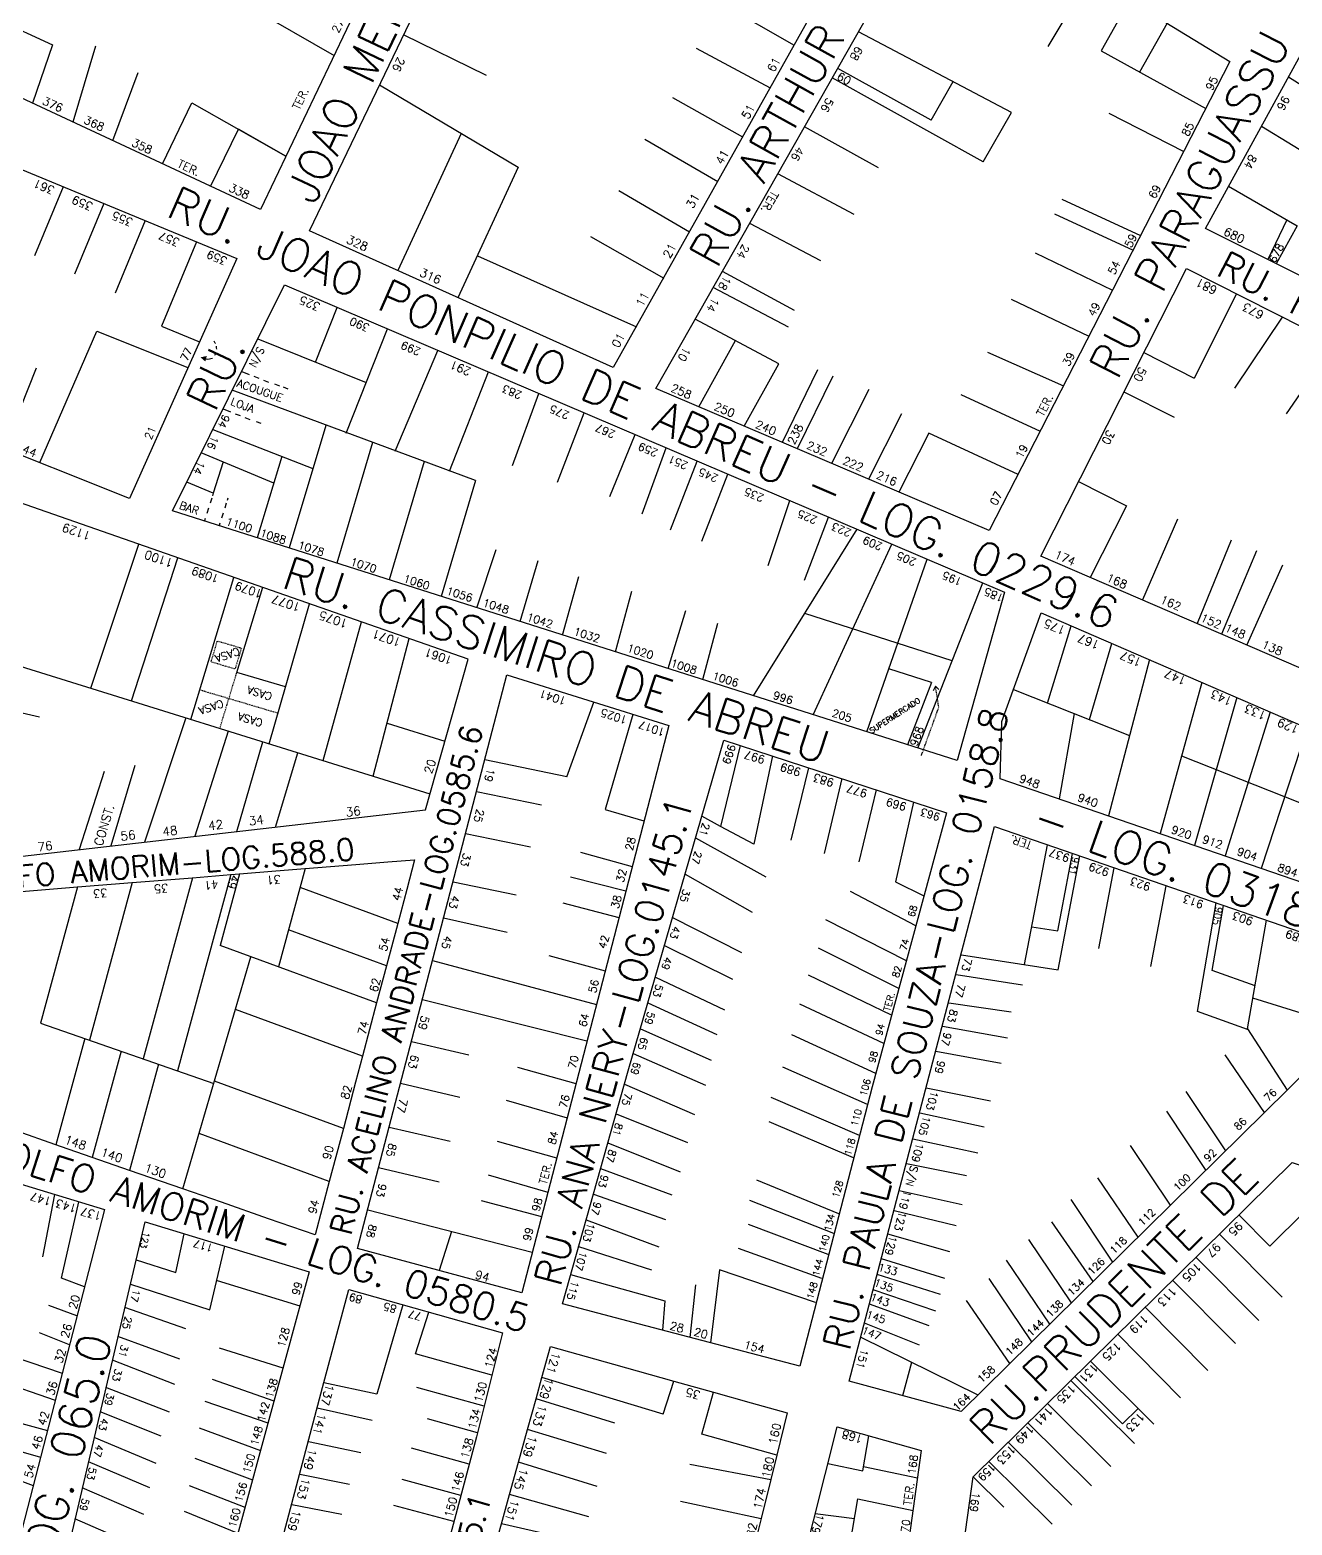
# Model space of a CAD drawing. Extents: x 714896 to 749292, y 8417558 to 8447149.
# Drawn here: x 738742.1 to 738972, y 8426652.6 to 8426925.1 of the extents above; entities that cross this region are included whole.
import ezdxf

# ---------------------------------------------------------------- set-up
doc = ezdxf.new("R2010")
doc.units = 0
doc.header["$MEASUREMENT"] = 0
doc.linetypes.add('ACAD_ISO03W100', pattern=[30, 12, -18])
for name, color, linetype in [('LOTE', 7, 'CONTINUOUS'), ('NUM-PORTA', 7, 'CONTINUOUS'), ('QUADRA', 6, 'CONTINUOUS'), ('TEXTO', 7, 'CONTINUOUS'), ('TEXTODERUA', 3, 'CONTINUOUS')]:
    doc.layers.add(name, color=color, linetype=linetype)
doc.styles.add('ROMANS', font='ROMANS.SHX', dxfattribs={"height": 1.5})

msp = doc.modelspace()

# ---------------------------------------------------------------- hatches: boundary and pattern name
at = {"layer": 'LOTE'}
msp.add_hatch(color=7, dxfattribs=at).paths.add_polyline_path([(738774.29, 8426865.65), (738773.15, 8426865.4), (738774.03, 8426864.64)])

# ---------------------------------------------------------------- linework, layer by layer
at = {"layer": 'LOTE', "color": 7}
for p, q in [((738927.57, 8426922.04, 541.54), (738935.16, 8426934.85, 542.56)), ((738725.45, 8426931.89, 536.4), (738746.17, 8426922.37, 535.21)), ((738782.24, 8426929.16, 535.63), (738797.47, 8426920.41, 535.81)), ((738867.88, 8426929.93, 538.86), (738881.27, 8426922.3, 537.48)), ((738942.39, 8426930.44, 542.56), (738937.19, 8426921.23, 541.71)), ((738949.23, 8426926.28, 542.56), (738944.2, 8426917.39, 541.74)), ((738825.27, 8426916.78, 539.27), (738810.15, 8426924.16, 538.36)), ((738920.91, 8426910.05, 541.72), (738893.03, 8426924.74, 540.67)), ((738746.17, 8426922.37, 535.21), (738742.54, 8426911.72, 534.23)), ((738754.04, 8426922.08, 535.28), (738749.92, 8426908.27, 534.23)), ((738863.45, 8426921.73, 538.83), (738876.92, 8426914.51, 537.48)), ((738937.19, 8426921.23, 541.71), (738956.29, 8426910.77, 540.8)), ((738906.23, 8426908.6, 541.17), (738889.23, 8426918.06, 540.67)), ((738757.16, 8426904.89, 534.23), (738761.82, 8426917.32, 535.21)), ((738915.72, 8426901.03, 541.49), (738888.24, 8426916.32, 540.67)), ((738906.23, 8426908.6, 541.17), (738910.28, 8426915.65, 541.69)), ((738971.35, 8426916.53, 543.68), (738984.11, 8426908.4, 543.96)), ((738805.78, 8426915.08, 538.36), (738831.02, 8426900.05, 539.62)), ((738859.13, 8426912.78, 538.83), (738871.91, 8426905.56, 537.48)), ((738771.55, 8426911.8, 535.43), (738788.71, 8426902.08, 535.81)), ((738915.72, 8426901.03, 541.49), (738920.91, 8426910.05, 541.72)), ((738938.59, 8426909.91, 541.37), (738952.26, 8426902.91, 540.8)), ((738896.68, 8426899.96, 541), (738883.2, 8426907.43, 540.67)), ((738966.41, 8426907.51, 543.68), (738979.86, 8426899.29, 543.95)), ((738775, 8426896.55), (738780.08, 8426906.97, 0.84)), ((738820.65, 8426906.22, 539.49), (738809.09, 8426881.24, 542.06)), ((738854.09, 8426905.17, 538.94), (738867.38, 8426897.46, 537.48)), ((738831.02, 8426900.05, 539.62), (738820.02, 8426876.27, 542.06)), ((738748.16, 8426896.49, 535.63), (738742.89, 8426883.87, 534.8)), ((738892.23, 8426891.44, 540.95), (738878.32, 8426898.84, 540.67)), ((738960.43, 8426896.58, 543.68), (738972.95, 8426889.34, 543.86)), ((738849.36, 8426895.81, 539.08), (738862.25, 8426888.28, 537.48)), ((738930.06, 8426894.24, 541.13), (738944.41, 8426887.61, 540.8)), ((738755.56, 8426893.43, 535.63), (738750.19, 8426880.57, 534.76)), ((738928.69, 8426891.57, 541.13), (738943.04, 8426884.94, 540.8)), ((738763.1, 8426890.32, 535.63), (738757.58, 8426877.07, 534.75)), ((738886.13, 8426882.97, 540.9), (738873.19, 8426889.8, 540.67)), ((738971.07, 8426890.43, 543.84), (738967.57, 8426883.22, 543.67)), ((738972.95, 8426889.34, 543.86), (738969.08, 8426882.47, 543.67)), ((738772.43, 8426886.46, 535.63), (738766.02, 8426871.1, 534.78)), ((738844.21, 8426887.41, 539.41), (738857.53, 8426879.85, 537.48)), ((738823.58, 8426883.91, 540.61), (738852.57, 8426870.99, 537.48)), ((738925.22, 8426884.44, 541.05), (738939.31, 8426877.66, 540.8)), ((738881.35, 8426873.95, 540.86), (738868.23, 8426881.07, 540.67)), ((738880.27, 8426870.87, 540.85), (738866.56, 8426878.12, 540.67)), ((738794.1, 8426864.52, 540.95), (738798.07, 8426874.48, 541.94)), ((738920.8, 8426876.01, 541), (738935, 8426869.26, 540.8)), ((738878.53, 8426864.24, 540.82), (738863.29, 8426872.37, 540.67)), ((738961.54, 8426859.81, 545.12), (738970.27, 8426872.73, 545.25)), ((738743.91, 8426846.22, 531.37), (738754.24, 8426870.17, 534.46)), ((738754.24, 8426870.17, 534.46), (738770.86, 8426863.53, 535.06)), ((738766.02, 8426871.1, 534.78), (738772.98, 8426868.24, 535.06)), ((738799.67, 8426851.59, 539.81), (738807.21, 8426870.58, 541.94)), ((738783.6, 8426868.8, 541.88), (738803.34, 8426860.84, 540.73)), ((738808.6, 8426848.31, 539.6), (738816.41, 8426866.66, 541.94)), ((738863.92, 8426856.37, 540.68), (738870.63, 8426868.46, 540.83)), ((738916.53, 8426866.33, 540.94), (738930.35, 8426860.19, 540.8)), ((738971.01, 8426855.09, 545.11), (738979.75, 8426867.93, 545.25)), ((738872.2, 8426852.84, 540.68), (738878.53, 8426864.24, 540.82)), ((738737.44, 8426848.81, 531.37), (738743.28, 8426863.48, 533.87)), ((738818.5, 8426844.68, 539.47), (738825.61, 8426862.73, 541.94)), ((738885.56, 8426863.14, 540.85), (738879.08, 8426849.91, 540.68)), ((738888.32, 8426861.96, 540.85), (738881.84, 8426848.73, 540.68)), ((738823.26, 8426842.93, 539.43), (738778.94, 8426859.4, 541.88)), ((738829.98, 8426845.67, 540.01), (738834.76, 8426858.83, 541.94)), ((738894.87, 8426859.51, 540.87), (738888.07, 8426846.08, 540.68)), ((738911.64, 8426858.63, 540.9), (738926.11, 8426851.93, 540.8)), ((738795.98, 8426852.96, 539.95), (738789.3, 8426830.66, 534.9)), ((738838.17, 8426842.63, 540), (738843.07, 8426855.28, 541.94)), ((738900.84, 8426855.08, 540.86), (738894.85, 8426843.19, 540.68)), ((738775.39, 8426852.24, 541.88), (738793.64, 8426845.17, 539.01)), ((738804.47, 8426849.91, 539.63), (738797.96, 8426827.91, 534.89)), ((738847.71, 8426840.02, 540.11), (738852.36, 8426851.31, 541.94)), ((738905.8, 8426851.6, 540.85), (738900.37, 8426840.84, 540.68)), ((738922.08, 8426844.08, 540.8), (738905.8, 8426851.6, 540.85)), ((738786.5, 8426842.46, 538.58), (738773.3, 8426848.02, 541.88)), ((738787.99, 8426847.31, 539.39), (738783.46, 8426832.52, 534.92)), ((738853.63, 8426836.87, 540), (738857.95, 8426848.93, 541.94)), ((738813.87, 8426846.42, 539.53), (738807.49, 8426824.87, 534.89)), ((738858.76, 8426833.97, 539.88), (738863.61, 8426846.51, 541.94)), ((738775.48, 8426840.64, 540.67), (738770.65, 8426842.68, 541.88)), ((738823.26, 8426842.93, 539.43), (738817.02, 8426821.84, 534.89)), ((738864.5, 8426831.91, 539.9), (738869.24, 8426844.11, 541.94)), ((738876.56, 8426827.44, 539.96), (738880.5, 8426839.3, 541.94)), ((738883.16, 8426824.78, 539.97), (738887.53, 8426836.3, 541.94)), ((738873.87, 8426803.69, 534.87), (738892.75, 8426834.07, 541.94)), ((738951.11, 8426835.92, 544.83), (738944.72, 8426821.19, 544.11)), ((738753.19, 8426805.1, 533.78), (738761.89, 8426831.35, 539.77)), ((738884.74, 8426800.24, 534.87), (738899.1, 8426831.36, 541.94)), ((738960.89, 8426832.07, 544.8), (738954.73, 8426816.87, 544.11)), ((738760.59, 8426802.79, 531.05), (738769.03, 8426828.86, 539.77)), ((738826.92, 8426830.33, 537.77), (738823.44, 8426819.67, 534.87)), ((738834.59, 8426828.33, 537.84), (738831.33, 8426817.17, 534.87)), ((738894.52, 8426797.14, 534.87), (738905.54, 8426828.61, 541.94)), ((738965.5, 8426830.16, 544.8), (738959.16, 8426814.96, 544.11)), ((738841.98, 8426825.39, 537.75), (738839.05, 8426814.72, 534.87)), ((738970.24, 8426827.54, 544.78), (738963.73, 8426812.98, 544.11)), ((738771.38, 8426799.43, 539.77), (738779.24, 8426825.3, 539.77)), ((738779.77, 8426807.98, 534.81), (738784.48, 8426823.49, 539.77)), ((738851.69, 8426822.73, 537.86), (738848.67, 8426811.68, 534.87)), ((738903.82, 8426794.19, 534.87), (738915.66, 8426824.29, 541.94)), ((738785.68, 8426794.97, 539.77), (738792.98, 8426820.51, 539.77)), ((738861.47, 8426819.18, 537.85), (738858.28, 8426808.63, 534.87)), ((738795.49, 8426791.91, 534.5), (738802.45, 8426817.21, 539.77)), ((738867.33, 8426816.91, 537.84), (738864.59, 8426806.63, 534.87)), ((738927.46, 8426802.4, 544.98), (738931.74, 8426816.49, 546.63)), ((738804.58, 8426789.07, 535.03), (738811.18, 8426814.16, 539.77)), ((738935.1, 8426799.38, 544.65), (738939.19, 8426813.26, 546.63)), ((738946, 8426810.31, 546.63), (738938.55, 8426781.87, 541.96)), ((738906.3, 8426806.14, 538.83), (738901.91, 8426794.8, 534.87)), ((738955.54, 8426806.17, 546.63), (738947.96, 8426778.62, 541.96)), ((738743.81, 8426799.82, 533.1), (738729.28, 8426803.14, 530.55)), ((738839.91, 8426788.98, 536.58), (738844.78, 8426802.57, 538.6)), ((738961.94, 8426803.4, 546.63), (738954.25, 8426776.45, 541.96)), ((738770.49, 8426799.71, 533.96), (738762.95, 8426777.06, 534.66)), ((738851.93, 8426800.32, 538.6), (738846.88, 8426783.03, 536.49)), ((738932.3, 8426800.49, 544.69), (738929.56, 8426784.97, 541.96)), ((738968.02, 8426800.76, 546.63), (738959.82, 8426774.53, 541.96)), ((738778.21, 8426797.3, 534.51), (738772.13, 8426778.12, 534.66)), ((738974.73, 8426797.85, 546.63), (738966.38, 8426772.26, 541.96)), ((738779.77, 8426779, 534.66), (738784.51, 8426795.33, 534.76)), ((738786.79, 8426779.81, 534.66), (738790.89, 8426793.34, 535.04)), ((738871.47, 8426794.67, 541.28), (738867.87, 8426779.91, 539.25)), ((738877.35, 8426792.75, 541.28), (738873.96, 8426776.67, 539.75)), ((738761.18, 8426791.04, 533.92), (738756.8, 8426776.35, 534.66)), ((738839.91, 8426788.98, 536.58), (738824.92, 8426792.05, 536.14)), ((738883.93, 8426790.6, 541.28), (738880.71, 8426777.44, 540.12)), ((738755.63, 8426789.94, 533.65), (738751.06, 8426775.69, 534.66)), ((738890, 8426788.62, 541.28), (738886.75, 8426774.99, 540.33)), ((738835.26, 8426783.81, 536.49), (738823.44, 8426786.23, 536.14)), ((738896.24, 8426786.58, 541.28), (738893.09, 8426773.44, 540.56)), ((738846.88, 8426783.03, 536.49), (738853.93, 8426780.91, 535.8)), ((738867.87, 8426779.91, 539.25), (738864.49, 8426781.8, 538.63)), ((738903.05, 8426784.36, 541.28), (738899.76, 8426769.82, 540.84)), ((738873.96, 8426776.67, 539.75), (738867.87, 8426779.91, 539.25)), ((738833.26, 8426776.14, 536.49), (738821.44, 8426778.56, 536.14)), ((738863.35, 8426777.86, 538.63), (738876.16, 8426770.75, 539.82)), ((738923.28, 8426754.74, 543.58), (738927.42, 8426776.57, 547.55)), ((738842.38, 8426775.21, 536.41), (738851.79, 8426772.63, 535.8)), ((738929.32, 8426760.88, 547.55), (738932, 8426774.99, 547.55)), ((738929.38, 8426753.78, 547.55), (738933.32, 8426774.54, 547.55)), ((738861.42, 8426771.19, 538.63), (738873.64, 8426764.3, 539.67)), ((738936.77, 8426757.65, 547.55), (738939.57, 8426772.38, 547.55)), ((738809.08, 8426762.24, 532.06), (738791.28, 8426768.77, 530.95)), ((738830.68, 8426767.41, 536.39), (738819.15, 8426769.76, 536.14)), ((738840.54, 8426770.72, 536.36), (738850.63, 8426768.17, 535.8)), ((738899.76, 8426769.82, 540.84), (738904.94, 8426767.28, 541.21)), ((738946.26, 8426754.38, 547.55), (738949.05, 8426769.11, 547.55)), ((738839.17, 8426766.01, 536.31), (738849.37, 8426763.31, 535.8)), ((738903.46, 8426761.82, 541.21), (738891.53, 8426768.04, 540.47)), ((738954.75, 8426746.17, 545.71), (738958.19, 8426765.97, 547.55)), ((738957.46, 8426753.69, 547.55), (738959.51, 8426765.51, 547.55)), ((738829.01, 8426760.61, 536.33), (738817.44, 8426763.19, 536.14)), ((738859.14, 8426763.29, 538.63), (738871.68, 8426756.97, 539.57)), ((738901.73, 8426755.41, 541.21), (738887.05, 8426762.89, 540.26)), ((738963.89, 8426743.02, 545.71), (738967.33, 8426762.82, 547.55)), ((738807.03, 8426754.51, 532.06), (738789.18, 8426761.06, 530.94)), ((738924.58, 8426761.62, 545.75), (738929.32, 8426760.88, 547.55)), ((738805.24, 8426747.74, 532.06), (738776.71, 8426758.21)), ((738857.68, 8426758.24, 538.63), (738870.05, 8426752.09, 539.5)), ((738900.36, 8426750.37, 541.21), (738885.7, 8426757.75, 540.21)), ((738769.93, 8426713.86, 529.66), (738782.3, 8426756.16, 530.62)), ((738815.43, 8426755.47, 536.14), (738845.27, 8426747.47, 535.8)), ((738836.62, 8426756.42, 536.24), (738846.86, 8426753.6, 535.8)), ((738911.77, 8426756.53, 541.28), (738929.38, 8426753.78, 547.55)), ((738856.01, 8426752.46, 538.63), (738868.62, 8426746.51, 539.44)), ((738899.04, 8426745.49, 541.2), (738883.91, 8426752.79, 540.13)), ((738922.9, 8426751, 543.53), (738910.81, 8426752.89, 541.28)), ((738802.68, 8426738.07, 532.06), (738779.5, 8426746.58, 530.6)), ((738843.53, 8426740.76, 535.8), (738813.56, 8426748.31, 536.14)), ((738854.65, 8426747.75, 538.63), (738867.18, 8426741.98, 539.38)), ((738897.64, 8426740.33, 541.2), (738882.31, 8426747.53, 540.07)), ((738920.82, 8426746.04, 543.32), (738909.45, 8426747.72, 541.28)), ((738853.28, 8426743.01, 538.63), (738866.16, 8426737.31, 539.34)), ((738896.17, 8426734.91, 541.2), (738880.89, 8426741.92, 540.02)), ((738920.13, 8426741.3, 543.3), (738908.33, 8426743.46, 541.28)), ((738963.89, 8426743.02, 545.71), (738971.1, 8426731.87, 545.64)), ((738822.03, 8426738.21, 536.23), (738811.57, 8426740.67, 536.14)), ((738851.98, 8426738.51, 538.63), (738865.17, 8426732.74, 539.3)), ((738919.02, 8426736.71, 543.24), (738907.13, 8426738.91, 541.28)), ((738959.77, 8426738.31, 545.51), (738966.94, 8426727.77, 545.64)), ((738830.92, 8426736.05, 536.16), (738841.54, 8426733.08, 535.8)), ((738894.66, 8426729.21, 541.2), (738879.21, 8426736.05, 539.95)), ((738799.19, 8426724.88, 532.06), (738775.68, 8426733.51, 530.58)), ((738820.41, 8426730.49, 536.21), (738809.6, 8426733.07, 536.14)), ((738850.39, 8426732.96, 538.63), (738863.16, 8426727.43, 539.2)), ((738893.19, 8426723.6, 541.2), (738877.13, 8426730.53, 539.85)), ((738917.04, 8426729.85, 543.15), (738905.37, 8426732.22, 541.28)), ((738952.65, 8426731.61, 545.24), (738959.85, 8426720.78, 545.64)), ((738828.82, 8426730, 536.15), (738839.92, 8426726.8, 535.8)), ((738848.85, 8426727.52, 538.63), (738861.87, 8426722.31, 539.13)), ((738915.92, 8426725.08, 543.13), (738904.18, 8426727.67, 541.28)), ((738949.14, 8426728.05, 545.12), (738956.26, 8426717.24, 545.64)), ((738818.6, 8426722.48, 536.19), (738807.51, 8426725.05, 536.14)), ((738892.13, 8426719.54, 541.2), (738876.77, 8426726.09, 539.83)), ((738796.61, 8426715.22, 532.06), (738772.88, 8426723.93, 530.57)), ((738827.21, 8426722.54, 536.13), (738838.03, 8426719.51, 535.8)), ((738847.36, 8426722.23, 538.62), (738860.55, 8426716.98, 539.03)), ((738914.76, 8426720.36, 543.1), (738902.92, 8426722.9, 541.28)), ((738942.49, 8426721.78, 544.89), (738949.8, 8426710.89, 545.64)), ((738816.63, 8426715.1, 536.17), (738805.59, 8426717.7, 536.14)), ((738825.54, 8426716.43, 536.12), (738836.41, 8426713.29, 535.8)), ((738846.04, 8426717.57, 538.62), (738858.99, 8426712.78, 538.91)), ((738912.69, 8426716.24, 542.99), (738901.74, 8426718.41, 541.28)), ((738889.45, 8426709.33, 541.2), (738874.49, 8426715.46, 539.67)), ((738936.55, 8426715.86, 544.68), (738943.87, 8426705.04, 545.64)), ((738746.53, 8426712.86, 530.82), (738744.38, 8426701.47, 529.83)), ((738747.8, 8426697.59, 530.31), (738750.97, 8426711.51, 530.82)), ((738824.29, 8426711.77, 536.11), (738835.26, 8426708.82, 535.8)), ((738844.72, 8426712.91, 538.62), (738857.84, 8426708.28, 538.77)), ((738888.51, 8426705.73, 541.2), (738873.2, 8426711.73, 539.56)), ((738911.91, 8426710.97, 543.03), (738900.45, 8426713.53, 541.28)), ((738931.71, 8426711.9, 544.48), (738939.26, 8426700.5, 545.64)), ((738803.61, 8426710.07, 536.14), (738833.57, 8426702.3, 535.8)), ((738910.8, 8426707.14, 543.01), (738899.5, 8426709.89, 541.28)), ((738962.31, 8426709.14), (738967.96, 8426703.45)), ((738768.67, 8426698.65, 533.34), (738770.19, 8426705.7, 531.69)), ((738818.86, 8426706.11, 536.14), (738816.62, 8426698.99, 536.14)), ((738843.39, 8426708.21, 538.62), (738856.66, 8426703.32, 538.55)), ((738887.51, 8426701.9, 541.2), (738873, 8426707.38, 539.48)), ((738909.65, 8426702.4, 543.01), (738898.38, 8426705.63, 541.28)), ((738928.17, 8426707.87, 544.35), (738935.68, 8426696.97, 545.64)), ((738958.75, 8426705.63), (738970.19, 8426694.1)), ((738774.87, 8426691.83, 533.02), (738777.59, 8426703.44, 531.69)), ((738842.02, 8426703.38, 538.62), (738855.3, 8426699.12, 538.27)), ((738886.36, 8426697.5, 541.2), (738871.18, 8426703.01, 539.25)), ((738923.97, 8426704.65, 544.13), (738931.75, 8426693.1, 545.64)), ((738761.41, 8426700.95, 535.35), (738768.67, 8426698.65, 533.34)), ((738908.77, 8426697.5, 543.03), (738897.2, 8426701.14, 541.28)), ((738919.89, 8426700.89, 543.9), (738927.8, 8426689.21, 545.64)), ((738954.48, 8426701.42), (738965.92, 8426689.88)), ((738752.01, 8426696, 531.94), (738747.8, 8426697.59, 530.31)), ((738840.58, 8426698.27, 538.62), (738857.73, 8426693.48, 537.79)), ((738867.72, 8426699.09, 538.85), (738866.08, 8426685.81, 536.59)), ((738885.21, 8426693.13, 541.2), (738867.72, 8426699.09, 538.85)), ((738907.96, 8426694.61, 543.03), (738896.39, 8426698.25, 541.28)), ((738916.76, 8426697.55, 543.73), (738924.55, 8426686, 545.64)), ((738760.37, 8426696.5, 535.35), (738774.87, 8426691.83, 533.02)), ((738776.21, 8426697.16, 532.7), (738791.23, 8426692.53, 532.38)), ((738862.32, 8426686.8, 536.59), (738863.36, 8426696.35, 538.39)), ((738907.11, 8426691.59, 542.98), (738895.7, 8426695.46, 541.28)), ((738950.19, 8426697.23), (738961.66, 8426685.66)), ((738750.65, 8426690.75, 531.94), (738745.5, 8426692.64, 529.88)), ((738770.48, 8426688.33, 533.42), (738759.36, 8426692.22, 535.35)), ((738810.02, 8426692.72, 535.48), (738805.29, 8426676.44, 533.63)), ((738857.73, 8426693.48, 537.79), (738857.33, 8426688.11, 536.6)), ((738905.89, 8426688.92, 542.9), (738895.01, 8426692.84, 541.28)), ((738912.63, 8426693.54, 543.45), (738920.54, 8426682.05, 545.64)), ((738945.21, 8426692.31), (738956.68, 8426680.74)), ((738812.34, 8426683.8, 534), (738814.77, 8426691.39, 535.48)), ((738904.1, 8426685.4, 542.73), (738894.1, 8426689.38, 541.28)), ((738749.28, 8426685.44, 531.94), (738743.83, 8426687.65, 529.58)), ((738769.41, 8426682.86, 533.53), (738758.12, 8426686.96, 535.35)), ((738893.43, 8426686.83, 541.28), (738914.73, 8426676.34, 545.64)), ((738940.23, 8426687.38), (738951.7, 8426675.81)), ((738729.96, 8426686.4, 526.71), (738747.95, 8426680.28, 531.94)), ((738776.58, 8426684.89, 533.01), (738788.17, 8426681.27, 532.38)), ((738826.23, 8426679.9, 531.94), (738812.34, 8426683.8, 534)), ((738728.56, 8426681.64, 525.9), (738746.68, 8426675.38, 531.94)), ((738768.49, 8426678.24, 533.57), (738757.09, 8426682.62, 535.35)), ((738935.26, 8426682.46), (738946.83, 8426671)), ((738775.29, 8426679.17, 533.09), (738786.52, 8426675.22, 532.38)), ((738805.29, 8426676.44, 533.63), (738795.64, 8426678.54, 533.43)), ((738857.45, 8426672.78, 539.59), (738835.35, 8426679.5, 536.61)), ((738857.45, 8426672.78, 539.59), (738859.37, 8426678.84, 541.21)), ((738931.7, 8426678.95), (738943.27, 8426667.49)), ((738932.41, 8426679.65), (738941.12, 8426671.02)), ((738767.5, 8426673.16, 533.6), (738755.93, 8426677.68, 535.35)), ((738824.81, 8426674.24, 531.94), (738812.56, 8426677.67, 533.55)), ((738848.61, 8426671.15, 539.43), (738834.27, 8426675.59, 536.65)), ((738864.46, 8426669.16, 537.6), (738866.57, 8426676.84)), ((738726.57, 8426674.91, 525.9), (738745.25, 8426669.84, 531.94)), ((738765.99, 8426668.81, 533.66), (738754.88, 8426673.24, 535.35)), ((738773.92, 8426675.18, 533.16), (738785.43, 8426671.21, 532.38)), ((738794.42, 8426673.94, 533.43), (738804.41, 8426671.73, 533.5)), ((738927.42, 8426674.74), (738939, 8426663.27)), ((738725.23, 8426670.37, 525.9), (738743.98, 8426664.94, 531.94)), ((738772.9, 8426670.29, 533.18), (738784.06, 8426666.18, 532.38)), ((738823.59, 8426669.38, 531.95), (738814.53, 8426671.93, 533.15)), ((738923.86, 8426671.23), (738935.44, 8426659.76)), ((738765.07, 8426663.82, 533.65), (738753.78, 8426668.57, 535.35)), ((738792.8, 8426667.81, 533.43), (738802.34, 8426665.8, 533.4)), ((738847.08, 8426665.65, 538.75), (738832.73, 8426670.01, 536.66)), ((738920.3, 8426667.72), (738931.88, 8426656.25)), ((738772.12, 8426664.81, 533.16), (738782.61, 8426660.86, 532.38)), ((738822.1, 8426663.71, 531.94), (738811.58, 8426666.62, 533.1)), ((738732.77, 8426663.48, 528.72), (738742.65, 8426659.8, 531.94)), ((738763.9, 8426659.41, 533.65), (738752.73, 8426664.12, 535.35)), ((738845.42, 8426659.63, 538.31), (738831.08, 8426664.04, 536.67)), ((738862.28, 8426663.72, 538.9), (738877.03, 8426660.89, 537.6)), ((738887.41, 8426663.84, 539.95), (738893.79, 8426662.49, 540.68)), ((738893.93, 8426663.29, 1080.06), (738903.77, 8426661.21, 1081.19)), ((738916.74, 8426664.21), (738928.32, 8426652.74)), ((738762.82, 8426654.54, 533.62), (738751.62, 8426659.4, 535.35)), ((738771.09, 8426659.78, 533.16), (738781.25, 8426655.88, 532.38)), ((738791.24, 8426661.89, 533.43), (738800.32, 8426660.05, 533.34)), ((738820.57, 8426657.97, 531.93), (738809.88, 8426660.87, 533.01)), ((738913.89, 8426661.4), (738919.47, 8426655.87)), ((738843.9, 8426654.12, 538.04), (738829.45, 8426658.16, 536.68)), ((738860.61, 8426656.98, 538.47), (738875.28, 8426653.81, 537.6)), ((738892.91, 8426657.38, 539.95), (738902.95, 8426655.26, 540.51)), ((738761.66, 8426648.74, 533.55), (738750.28, 8426653.72, 535.35)), ((738770.17, 8426655.13, 533.14), (738779.96, 8426651.13, 532.38)), ((738789.78, 8426656.37, 533.43), (738798.88, 8426654.6, 533.29)), ((738819.31, 8426653.22, 531.92), (738808.34, 8426656.14, 532.97)), ((738892.29, 8426653.74, 540.62), (738885.13, 8426654.62, 539.95)), ((738842.61, 8426649.48, 537.86), (738827.97, 8426652.81, 536.69))]:
    msp.add_line(p, q, dxfattribs=at)
at = {"layer": 'LOTE'}
msp.add_line((738788.71, 8426902.08, 535.81), (738780.08, 8426906.97, 0.84), dxfattribs=at)
at = {"layer": 'LOTE', "color": 7, "ltscale": 0.1}
for p, q in [((738780.65, 8426862.85, 541.88), (738781.99, 8426862.3, 541.56)), ((738782.87, 8426861.95, 541.4), (738783.75, 8426861.6, 541.25)), ((738784.63, 8426861.25, 541.13), (738785.51, 8426860.9, 541.02)), ((738786.64, 8426860.56, 540.91), (738787.53, 8426860.21, 540.82)), ((738788.19, 8426860.03, 540.77), (738789.07, 8426859.69, 540.7)), ((738777.27, 8426856.04, 541.88), (738778.62, 8426855.49, 541.44)), ((738779.49, 8426855.13, 541.21), (738780.37, 8426854.78, 541.01)), ((738781.25, 8426854.43, 540.83), (738782.13, 8426854.08, 540.68)), ((738783.27, 8426853.73, 540.51), (738784.15, 8426853.39, 540.39)), ((738777.3, 8426846.33, 541.58), (738775.48, 8426840.63, 538.69)), ((738775.19, 8426839.72, 538.31), (738774.89, 8426838.81, 537.85)), ((738775.48, 8426840.63, 538.69), (738775.33, 8426840.18, 538.51)), ((738778.13, 8426839.74, 538.08), (738777.99, 8426839.29, 537.9)), ((738774.6, 8426837.89, 537.28), (738774.3, 8426836.97, 536.57)), ((738777.26, 8426837.02, 536.79), (738776.97, 8426836.1, 536.19)), ((738777.85, 8426838.84, 537.71), (738777.56, 8426837.93, 537.29)), ((738774, 8426836.05, 535.66), (738773.85, 8426835.58, 535.08)), ((738776.68, 8426835.19, 535.46), (738776.53, 8426834.73, 535.03))]:
    msp.add_line(p, q, dxfattribs=at)
at = {"layer": 'LOTE', "color": 7, "linetype": 'ACAD_ISO03W100', "ltscale": 0.007}
msp.add_line((738776.67, 8426797.78, 531.54), (738779.77, 8426807.98, 534.81), dxfattribs=at)
at = {"layer": 'LOTE', "color": 7, "elevation": 534.23}
msp.add_lwpolyline([(738766.22, 8426900.65), (738771.55, 8426911.8)], dxfattribs=at)
at = {"layer": 'LOTE', "color": 7, "linetype": 'CONTINUOUS', "flags": 128}
for points in [[(738961.9, 8426876.97), (738954.14, 8426861.63)], [(738944.98, 8426866.27), (738954.14, 8426861.63)], [(738941.37, 8426859.13), (738950.52, 8426854.49)], [(738933.09, 8426842.77), (738941.81, 8426838.36)], [(738941.81, 8426838.36), (738935.2, 8426825.3)], [(738910.08, 8426810.12), (738883.22, 8426818.73)], [(738906.3, 8426806.14), (738898.53, 8426808.61)], [(738921.23, 8426804.85), (738942.38, 8426796.5)], [(738951.86, 8426792.76), (738989.31, 8426777.98)], [(738778.66, 8426771.14), (738768.94, 8426735.38)], [(738780.26, 8426771.26), (738776.71, 8426758.21)], [(738792.22, 8426772.23), (738787.34, 8426754.31)], [(738750.75, 8426768.88), (738744, 8426744.05)], [(738760.72, 8426769.69), (738752.91, 8426740.95)], [(738771.68, 8426770.57), (738762.71, 8426737.55)], [(738744, 8426744.05), (738775.55, 8426733.08)], [(738901.11, 8426676.18), (738902.7, 8426682.26)]]:
    msp.add_lwpolyline(points, dxfattribs=at)
for points, elevation in [([(738731.85, 8426811.76), (738814.93, 8426785.84)], 530.55), ([(738790.07, 8426810.14), (738790.02, 8426810.15)], 539.77), ([(738788.64, 8426805.34), (738779.77, 8426807.98)], 539.77), ([(738807.13, 8426798.75), (738817.66, 8426795.46)], 530.55), ([(738965.25, 8426750.87), (738957.46, 8426753.69)], 547.55), ([(738963.87, 8426742.9), (738954.75, 8426746.19)], 545.71), ([(738752.06, 8426741.25), (738746.8, 8426721.9)], 529.66), ([(738758.67, 8426738.95), (738753.41, 8426719.61)], 529.66), ([(738765.49, 8426736.58), (738760.23, 8426717.24)], 529.66), ([(738878.15, 8426665.31), (738864.46, 8426669.16)], 537.6)]:
    msp.add_lwpolyline(points, dxfattribs=dict(at, elevation=elevation))
at = {"layer": 'LOTE', "color": 7, "linetype": 'ACAD_ISO03W100', "ltscale": 0.007, "elevation": 534.81, "flags": 128}
msp.add_lwpolyline([(738775.08, 8426809.89), (738776.22, 8426813.72), (738780.6, 8426812.42), (738779.44, 8426808.6)], close=True, dxfattribs=at)
at = {"layer": 'LOTE', "color": 7, "linetype": 'ACAD_ISO03W100', "ltscale": 0.007, "elevation": 539.77, "flags": 128}
msp.add_lwpolyline([(738787.22, 8426800.55), (738773.01, 8426804.77)], dxfattribs=at)
at = {"layer": 'LOTE', "color": 3, "linetype": 'ACAD_ISO03W100', "ltscale": 0.005, "flags": 128}
msp.add_lwpolyline([(738904.47, 8426792.85), (738907.64, 8426801.61), (738907.03, 8426805.5)], dxfattribs=at)
at = {"layer": 'LOTE', "color": 3, "flags": 128}
for points in [[(738907.03, 8426805.5), (738906.61, 8426804.65)], [(738907.03, 8426805.5), (738907.64, 8426804.84)]]:
    msp.add_lwpolyline(points, dxfattribs=at)
at = {"layer": 'LOTE', "color": 7, "elevation": 546, "flags": 128}
msp.add_lwpolyline([(738973.65, 8426745.86), (738964.86, 8426748.61)], dxfattribs=at)
at = {"layer": 'LOTE', "color": 7}
for points in [[(738980.55, 8426715.91), (738967.96, 8426703.45)], [(738941.12, 8426671.02), (738943.97, 8426673.83)]]:
    msp.add_lwpolyline(points, dxfattribs=at)
at = {"layer": 'LOTE', "color": 7, "flags": 128}
for points in [[(738893.79, 8426662.49), (738894.89, 8426668.85)], [(738890.52, 8426643.45), (738892.91, 8426657.38)]]:
    msp.add_lwpolyline(points, dxfattribs=at)
at = {"layer": 'LOTE', "color": 7}
for centre, radius, start, end in [((738773.99, 8426866.96), 2.11, 26.4203, 40.5732), ((738773.98, 8426866.91), 2.12, 327.5934, 343.5117), ((738773.98, 8426866.94), 2.12, 358.1487, 13.0806), ((738774.48, 8426867.12), 2.04, 261.3988, 294.396)]:
    msp.add_arc(centre, radius, start, end, dxfattribs=at)
at = {"layer": 'QUADRA', "color": 6}
for points in [[(738747.2, 8427013.66), (738667.84, 8427067.73), (738701.19, 8427098.84), (738817.96, 8427014.91), (738836.31, 8427001.73), (738784.06, 8426892.32), (738722.21, 8426921.21), (738746.96, 8427002.68), (738749.96, 8427002.64), (738751.33, 8427010.85)], [(738844.12, 8426994.88), (738899.98, 8426955.76), (738848.35, 8426863.53), (738792.99, 8426888.46), (738844.12, 8426994.88)], [(738995.43, 8426960.55), (739039.49, 8426937.59), (739001.84, 8426866.19), (738956.21, 8426888.87), (738995.43, 8426960.55)], [(738908.13, 8426951.37), (738960.66, 8426919.29), (738916.83, 8426833.83), (738856.1, 8426859.7), (738908.13, 8426951.37)], [(738718.21, 8426908.86), (738779.79, 8426883.42), (738760.22, 8426839.7), (738704.14, 8426862.02), (738718.21, 8426908.86)], [(738952.74, 8426881.6), (739064.67, 8426824.95), (739061.67, 8426819.37), (739026.82, 8426785.76), (738926.21, 8426829.18), (738952.74, 8426881.6)], [(738788.45, 8426878.59), (738919.58, 8426822.62), (738910.99, 8426791.92), (738768.05, 8426837.43), (738788.45, 8426878.59)], [(738828.94, 8426807.54), (738858.44, 8426798.29), (738831.66, 8426694.94), (738801.76, 8426702.98), (738828.94, 8426807.54)], [(738868.46, 8426795.65), (738909.04, 8426782.4), (738895.5, 8426732.43), (738882.31, 8426681.55), (738853.09, 8426689.22), (738839.07, 8426692.93), (738851.07, 8426735.37), (738868.46, 8426795.65)], [(738917.79, 8426779.89), (738993.4, 8426753.83), (738992.5, 8426752.95), (738911.73, 8426673.31), (738891.32, 8426678.82), (738917.79, 8426779.89)], [(738706.32, 8426725.1), (738755.66, 8426710.09), (738722.26, 8426580.87), (738703.71, 8426598.64), (738729.96, 8426686.4), (738697.81, 8426696.62), (738706.32, 8426725.1)], [(738763.04, 8426707.84), (738792.92, 8426698.74), (738773.08, 8426625.85), (738746.56, 8426637.54), (738763.04, 8426707.84)], [(738791.9, 8426549.8), (738762.38, 8426553.37), (738778.4, 8426613.36), (738795.4, 8426677.67), (738800.15, 8426695.5), (738828.17, 8426687.64), (738823.42, 8426668.7), (738806.62, 8426605.44), (738791.9, 8426549.8)], [(738889.11, 8426670.48), (738904.46, 8426666.16), (738886.61, 8426537.09), (738856.58, 8426541.18), (738889.11, 8426670.48)]]:
    msp.add_lwpolyline(points, close=True, dxfattribs=at)
at = {"layer": 'QUADRA', "color": 6, "linetype": 'CONTINUOUS'}
for points in [[(738814.11, 8426782.95), (738821.92, 8426810.42), (738739.98, 8426839.02), (738721.61, 8426777.39), (738737.05, 8426774.07), (738814.11, 8426782.95)], [(738918.85, 8426788.61), (738919.13, 8426799.03), (738926.29, 8426818.86), (739016.6, 8426779.72), (738999.93, 8426760.68), (738918.85, 8426788.61)]]:
    msp.add_lwpolyline(points, close=True, dxfattribs=at)
at = {"layer": 'QUADRA', "color": 6, "linetype": 'CONTINUOUS', "elevation": 532.06}
msp.add_lwpolyline([(738739.79, 8426768), (738750.75, 8426768.88), (738760.72, 8426769.69), (738771.68, 8426770.57), (738778.66, 8426771.14), (738780.26, 8426771.26), (738786.85, 8426771.8), (738792.22, 8426772.23), (738801.42, 8426772.97), (738807.3, 8426773.45), (738812.15, 8426773.84), (738810.71, 8426768.4), (738809.08, 8426762.24), (738807.03, 8426754.51), (738805.24, 8426747.74), (738802.68, 8426738.07), (738801.41, 8426733.28), (738799.19, 8426724.88), (738796.61, 8426715.22), (738796.61, 8426715.22), (738794.05, 8426705.47), (738785.53, 8426708.43), (738776.96, 8426711.42), (738769.93, 8426713.86), (738760.23, 8426717.24), (738753.41, 8426719.61), (738747.66, 8426721.6), (738738.71, 8426724.72)], dxfattribs=at)
at = {"layer": 'QUADRA', "color": 6}
msp.add_lwpolyline([(738973.05, 8426440.03), (738966.11, 8426442.52), (738904.36, 8426464.75), (738888.66, 8426477.13), (738897.73, 8426544.54), (738908.82, 8426624.74), (738913.89, 8426661.4), (738935.26, 8426682.46), (738971.99, 8426718.68), (739069.15, 8426687.17)], dxfattribs=at)
at = {"layer": 'QUADRA', "color": 6, "linetype": 'CONTINUOUS'}
msp.add_lwpolyline([(738826.36, 8426647.01), (738827.97, 8426652.81), (738829.45, 8426658.16), (738831.08, 8426664.04), (738832.73, 8426670.01), (738834.27, 8426675.59), (738835.35, 8426679.5), (738836.92, 8426685.16), (738848.37, 8426681.94), (738859.37, 8426678.84), (738866.57, 8426676.84), (738873.49, 8426674.89), (738880.05, 8426673.05), (738878.15, 8426665.31), (738877.03, 8426660.89), (738875.28, 8426653.81), (738873.9, 8426648.23)], dxfattribs=at)

# ---------------------------------------------------------------- texts
at = {"layer": 'NUM-PORTA', "color": 7, "style": 'ROMANS'}
for s, height, rotation, p in [('27', 1.458, 64.3971, (738798.29, 8426924.37)), ('68', 1.481, 240.4943, (738892.61, 8426922.24)), ('26', 1.509, 244.368, (738809.12, 8426920.28)), ('61', 1.528, 60.8176, (738877.61, 8426917.23)), ('60', 1.481, 330.4943, (738888.91, 8426916.17)), ('95', 1.459, 63.1694, (738957.46, 8426913.91)), ('376', 1.482, 335.2037, (738744.2, 8426911.62, -0.02)), ('96', 1.497, 241.3025, (738970.36, 8426913.22)), ('51', 1.528, 60.8089, (738872.96, 8426908.66)), ('56', 1.481, 240.4917, (738887.28, 8426912.84)), ('368', 1.482, 335.1529, (738751.74, 8426908.15, -0.02)), ('85', 1.459, 63.1694, (738953.1, 8426905.54)), ('358', 1.482, 335.1529, (738760.47, 8426903.99)), ('41', 1.529, 60.8113, (738868.21, 8426900.38)), ('46', 1.481, 240.4666, (738881.88, 8426903.96)), ('84', 1.498, 241.2776, (738964.35, 8426902.53)), ('361', 1.505, 157.4635, (738746.72, 8426896.41)), ('338', 1.482, 335.1529, (738778.17, 8426895.78)), ('69', 1.453, 62.9141, (738947.05, 8426894.16)), ('359', 1.504, 157.4483, (738753.68, 8426893.45)), ('31', 1.529, 60.8386, (738862.86, 8426892.41)), ('355', 1.505, 157.453, (738760.99, 8426890.57)), ('357', 1.5, 157.3821, (738769.51, 8426886.89)), ('680', 1.525, 334.2663, (738959.36, 8426887.8)), ('21', 1.529, 60.795, (738858.63, 8426883.32)), ('24', 1.481, 240.5048, (738871.96, 8426886.15)), ('59', 1.454, 62.9359, (738942.69, 8426885.23, 540.8)), ('678', 1.4, 62.3389, (738968.91, 8426882.49)), ('359', 1.474, 156.9965, (738778.15, 8426883.48)), ('54', 1.454, 62.9359, (738939.66, 8426880.33)), ('18', 1.481, 240.5144, (738868.61, 8426880.39)), ('681', 1.542, 152.803, (738958.52, 8426878.11)), ('325', 1.5, 156.9221, (738795.11, 8426875.16)), ('11', 1.529, 60.8051, (738853.7, 8426874.46)), ('14', 1.481, 240.5467, (738866.46, 8426876.42)), ('49', 1.453, 62.9164, (738936.01, 8426872.7)), ('673', 1.543, 152.882, (738967.02, 8426873.62)), ('390', 1.419, 156.9074, (738804.07, 8426871.31)), ('01', 1.533, 60.9266, (738849.3, 8426866.99)), ('77', 1.391, 66.0332, (738770.73, 8426864.58)), ('S/N', 1.406, 243.6057, (738783.63, 8426867.49)), ('299', 1.419, 156.913, (738813.4, 8426866.96)), ('10', 1.481, 240.5467, (738861.26, 8426867.41)), ('291', 1.5, 156.913, (738822.57, 8426863.36)), ('39', 1.453, 62.9266, (738931.38, 8426863.65)), ('50', 1.526, 243.2282, (738944.22, 8426863.79)), ('283', 1.419, 156.9116, (738831.85, 8426859.02)), ('258', 1.492, 336.654, (738858.69, 8426859.26)), ('275', 1.419, 156.912, (738840.48, 8426855.34)), ('250', 1.492, 336.654, (738866.55, 8426855.91)), ('94', 1.405, 245.4272, (738777.27, 8426855.12)), ('267', 1.419, 156.9096, (738848.86, 8426851.9)), ('240', 1.492, 336.7571, (738874.1, 8426852.63)), ('238', 1.492, 63.9324, (738881.33, 8426849.34)), ('1144', 1.506, 338.0484, (738738.16, 8426849.05)), ('21', 1.394, 65.7594, (738764.13, 8426850.26)), ('16', 1.405, 245.4282, (738775.27, 8426851.23)), ('232', 1.492, 336.7812, (738883.4, 8426848.84)), ('30', 1.526, 243.2282, (738938.42, 8426852.33)), ('259', 1.419, 156.9135, (738856.61, 8426848.5)), ('251', 1.419, 156.9143, (738862.09, 8426846.19)), ('222', 1.492, 336.7824, (738889.99, 8426846.03)), ('19', 1.454, 62.9893, (738922.82, 8426846.84)), ('14', 1.405, 245.4282, (738772.77, 8426846.63)), ('245', 1.419, 156.9153, (738867.61, 8426843.87)), ('216', 1.492, 336.7824, (738896.1, 8426843.42)), ('235', 1.419, 156.9205, (738875.94, 8426840.28)), ('07', 1.458, 63.3528, (738918.17, 8426838.26)), ('225', 1.419, 156.9239, (738885.64, 8426836.24)), ('1100', 1.424, 342.4356, (738777.64, 8426834.9)), ('1088', 1.424, 342.4346, (738783.84, 8426832.81)), ('223', 1.419, 156.9141, (738891.84, 8426833.92)), ('1078', 1.424, 342.4346, (738790.76, 8426830.61)), ('209', 1.419, 156.954, (738897.52, 8426831.44)), ('1100', 1.565, 160.8962, (738768.34, 8426828.54)), ('1070', 1.424, 342.4346, (738800.31, 8426827.56)), ('205', 1.419, 156.954, (738903.68, 8426828.61)), ('174', 1.509, 335.8908, (738928.57, 8426828.93)), ('1089', 1.5, 160.9967, (738776.7, 8426825.66)), ('1060', 1.424, 342.4346, (738809.98, 8426824.49)), ('195', 1.418, 157.025, (738912.01, 8426825.02)), ('168', 1.506, 336.3895, (738938, 8426824.7)), ('1079', 1.5, 160.9967, (738784.59, 8426822.91)), ('1056', 1.425, 342.4245, (738817.8, 8426822.27)), ('185', 1.418, 157.025, (738919.63, 8426822.05)), ('1077', 1.56, 160.9967, (738791.54, 8426820.48)), ('1048', 1.425, 342.4237, (738824.42, 8426820.1)), ('162', 1.506, 336.4516, (738947.83, 8426820.71)), ('1075', 1.56, 160.9967, (738800.14, 8426817.49)), ('1042', 1.425, 342.423, (738832.43, 8426817.49)), ('175', 1.565, 157.7357, (738930.9, 8426816.24)), ('152', 1.505, 336.494, (738955.18, 8426817.4)), ('1071', 1.56, 160.9967, (738809.83, 8426814.11)), ('1032', 1.425, 342.4255, (738840.99, 8426814.86)), ('167', 1.566, 157.6049, (738937.09, 8426813.55)), ('148', 1.506, 336.4789, (738959.58, 8426815.58)), ('1061', 1.504, 161.4207, (738819.19, 8426810.8)), ('1020', 1.425, 342.4288, (738850.73, 8426811.84)), ('138', 1.505, 336.5043, (738966.33, 8426812.54)), ('1008', 1.425, 342.4255, (738858.65, 8426809.09)), ('157', 1.565, 157.237, (738944.79, 8426810.4)), ('1006', 1.425, 342.4302, (738866.25, 8426806.78)), ('147', 1.565, 156.9165, (738952.9, 8426807.06)), ('1041', 1.454, 162.3014, (738839.91, 8426803.37)), ('996', 1.425, 342.4348, (738877.32, 8426803.23)), ('143', 1.564, 156.9757, (738961.3, 8426803.31)), ('1025', 1.454, 162.2963, (738851.05, 8426799.91)), ('205', 1.425, 342.4537, (738888.05, 8426799.99)), ('133', 1.563, 156.8783, (738967.45, 8426800.7)), ('1017', 1.431, 161.0509, (738857.9, 8426797.65)), ('129', 1.563, 156.8002, (738973.41, 8426798.16)), ('968', 1.425, 69.5186, (738903.67, 8426794.39)), ('999', 1.426, 251.2672, (738869.34, 8426795.02)), ('997', 1.471, 163.3216, (738876.1, 8426792.7)), ('20', 1.504, 71.4207, (738815.25, 8426789.38)), ('989', 1.472, 163.091, (738882.63, 8426790.42)), ('19', 1.414, 255.5454, (738825.42, 8426790.59)), ('983', 1.473, 162.9475, (738888.66, 8426788.5)), ('977', 1.47, 163.0572, (738894.74, 8426786.51)), ('948', 1.479, 340.2921, (738922.14, 8426788.07)), ('969', 1.458, 163.6903, (738901.87, 8426784.11)), ('940', 1.46, 340.4836, (738932.79, 8426784.62)), ('34', 1.605, 6.7279, (738782.04, 8426780.09)), ('36', 1.605, 6.7279, (738799.7, 8426781.69)), ('25', 1.414, 255.5454, (738823.5, 8426783.2)), ('963', 1.387, 162.4561, (738907.99, 8426782.21)), ('56', 1.609, 6.8074, (738758.67, 8426777.3)), ('48', 1.609, 6.7448, (738766.3, 8426778.13)), ('42', 1.607, 6.7392, (738774.63, 8426779.21)), ('21', 1.356, 252.9253, (738864.66, 8426780.66)), ('920', 1.455, 341.2144, (738949.85, 8426778.75)), ('76', 1.609, 6.8074, (738743.55, 8426775.34)), ('28', 1.421, 75.5189, (738851.84, 8426775.41)), ('912', 1.455, 341.1983, (738955.51, 8426776.99)), ('33', 1.413, 255.4761, (738821.07, 8426775.16)), ('27', 1.356, 253.0183, (738863.23, 8426775.53)), ('937', 1.461, 161.003, (738931.61, 8426774.74)), ('931', 1.3, 257.4959, (738931.97, 8426774.45)), ('904', 1.454, 341.1236, (738961.83, 8426774.78)), ('49', 1.519, 253.7562, (738778.72, 8426771.24)), ('31', 1.519, 184.7697, (738787.72, 8426771.05)), ('32', 1.421, 75.5146, (738850.2, 8426769.59)), ('929', 1.461, 160.8185, (738938.8, 8426772.15)), ('894', 1.452, 340.9428, (738969.21, 8426771.84)), ('33', 1.519, 184.7462, (738756.15, 8426768.6)), ('35', 1.519, 184.7475, (738767.22, 8426769.47)), ('41', 1.519, 184.7697, (738776.36, 8426770.13)), ('44', 1.489, 75.0011, (738809.46, 8426766.21)), ('35', 1.354, 253.2292, (738861.09, 8426768.59)), ('923', 1.461, 160.8185, (738946.35, 8426769.49)), ('43', 1.412, 255.4551, (738818.96, 8426767.46)), ('38', 1.421, 75.4956, (738849.28, 8426764.82)), ('913', 1.462, 160.7818, (738956.01, 8426766.28)), ('68', 1.244, 74.4041, (738903.17, 8426763.29)), ('905', 1.3, 259.7779, (738958.09, 8426765.33, 546.82)), ('903', 1.461, 160.7165, (738965.02, 8426763.19)), ('43', 1.354, 253.723, (738859.26, 8426761.88)), ('889', 1.461, 160.7165, (738974.64, 8426759.88)), ('54', 1.489, 75.0011, (738807.03, 8426757.02)), ('45', 1.414, 255.521, (738817.62, 8426760.11)), ('42', 1.422, 75.503, (738847, 8426757.52)), ('74', 1.24, 74.6062, (738901.72, 8426757.18)), ('49', 1.354, 253.7083, (738857.74, 8426756.25)), ('73', 1.391, 254.8263, (738912.38, 8426756.05)), ('62', 1.489, 75.0011, (738805.34, 8426749.59)), ('56', 1.421, 75.4924, (738845.15, 8426749.45)), ('82', 1.241, 74.6171, (738900.32, 8426752.25)), ('53', 1.354, 253.8033, (738856.15, 8426751.27)), ('77', 1.391, 254.8318, (738911.14, 8426751.32)), ('83', 1.39, 254.9285, (738909.76, 8426746.71)), ('74', 1.489, 75.0011, (738803.21, 8426741.78)), ('59', 1.5, 255.5187, (738813.41, 8426745.55)), ('64', 1.422, 75.4944, (738843.39, 8426743.25)), ('59', 1.354, 253.8426, (738854.65, 8426746.27)), ('94', 1.242, 74.1975, (738897.26, 8426741.71)), ('65', 1.354, 253.8166, (738853.41, 8426741.62)), ('97', 1.39, 254.9335, (738908.64, 8426742.49)), ('98', 1.242, 74.2398, (738895.99, 8426736.73)), ('63', 1.5, 255.5187, (738811.56, 8426738.45)), ('70', 1.422, 75.4933, (738841.46, 8426735.63)), ('69', 1.354, 253.8308, (738852.1, 8426737.09)), ('99', 1.391, 254.8225, (738907.48, 8426737.36)), ('106', 1.241, 74.2767, (738894.41, 8426730.65)), ('82', 1.489, 75.0011, (738800.1, 8426730.05)), ('76', 1.423, 75.4981, (738839.82, 8426728.45)), ('75', 1.354, 253.8388, (738850.49, 8426731.48)), ('103', 1.392, 254.6988, (738906.22, 8426731.84)), ('76', 1.357, 43.867, (738967.68, 8426729.68)), ('77', 1.5, 255.5187, (738809.48, 8426730.45)), ('110', 1.243, 74.2588, (738892.79, 8426725.13)), ('81', 1.354, 253.8793, (738848.81, 8426725.99)), ('105', 1.392, 254.7756, (738904.86, 8426727.24)), ('86', 1.357, 43.8871, (738962.2, 8426724.42)), ('148', 1.554, 340.9352, (738748.24, 8426722.21)), ('85', 1.416, 255.5187, (738807.53, 8426722.28)), ('84', 1.423, 75.5016, (738837.76, 8426721.81)), ('118', 1.241, 74.3201, (738891.6, 8426719.82)), ('140', 1.554, 340.9352, (738754.85, 8426719.92)), ('90', 1.5, 74.4764, (738796.77, 8426719.06)), ('87', 1.355, 253.862, (738847.62, 8426721.15)), ('109', 1.392, 254.7473, (738903.59, 8426722.37)), ('92', 1.356, 44.0964, (738956.71, 8426718.69)), ('130', 1.554, 340.9352, (738762.79, 8426717.07)), ('S/N', 1.393, 254.6894, (738902.56, 8426718.24)), ('100', 1.356, 44.0731, (738951.17, 8426713.35)), ('93', 1.419, 255.5734, (738805.7, 8426714.93)), ('93', 1.355, 253.8946, (738846.2, 8426716.54)), ('128', 1.243, 74.2978, (738889.39, 8426712.11)), ('147', 1.505, 163.2391, (738746.12, 8426712.21)), ('143', 1.505, 163.2937, (738750.75, 8426710.93)), ('94', 1.5, 74.4764, (738794.15, 8426709.18)), ('98', 1.425, 75.5139, (738834.87, 8426709.65)), ('97', 1.356, 253.8512, (738844.9, 8426711.6)), ('119', 1.393, 254.6997, (738901.32, 8426713.78)), ('137', 1.503, 164.3407, (738755.28, 8426709.53)), ('134', 1.242, 75.1766, (738887.93, 8426706.03)), ('123', 1.395, 254.5645, (738900.44, 8426709.87)), ('112', 1.357, 44.0808, (738944.73, 8426707.01)), ('123', 1.16, 256.5118, (738762.8, 8426706.08)), ('88', 1.432, 255.777, (738803.91, 8426707.52)), ('99', 1.43, 75.5533, (738833.22, 8426704.25)), ('103', 1.356, 253.8718, (738843.72, 8426707.78)), ('95', 1.5, 224.4657, (738962.1, 8426707.99)), ('117', 1.413, 163.0105, (738775.6, 8426703.64)), ('140', 1.243, 75.1845, (738886.97, 8426702.23)), ('129', 1.394, 254.6407, (738898.73, 8426705.43)), ('118', 1.357, 44.0757, (738939.56, 8426701.9)), ('97', 1.5, 224.4657, (738958.11, 8426704.15)), ('107', 1.359, 253.8248, (738842.28, 8426702.55)), ('144', 1.244, 75.1752, (738885.78, 8426697.81)), ('133', 1.396, 344.5157, (738896.43, 8426699)), ('126', 1.358, 43.9944, (738935.52, 8426698.07)), ('105', 1.5, 224.4657, (738954.59, 8426700.56)), ('94', 1.549, 344.8922, (738823.03, 8426697.57)), ('135', 1.392, 339.7165, (738895.69, 8426696.26)), ('134', 1.358, 44.051, (738931.85, 8426694.25)), ('17', 1.337, 256.4835, (738760.88, 8426695.67)), ('99', 1.415, 74.5923, (738791.11, 8426694.38)), ('89', 1.409, 164.6072, (738802.75, 8426694.28)), ('115', 1.367, 253.6856, (738840.82, 8426697.22)), ('148', 1.245, 75.1809, (738884.75, 8426693.64)), ('143', 1.392, 339.7165, (738895, 8426693.6)), ('113', 1.5, 224.4657, (738950.08, 8426696.09)), ('20', 1.502, 73.4029, (738750.5, 8426691.82)), ('85', 1.398, 164.5667, (738809, 8426692.55)), ('138', 1.359, 44.0237, (738927.94, 8426690.34)), ('25', 1.334, 256.6044, (738759.39, 8426690.7)), ('77', 1.398, 164.5807, (738813.55, 8426691.2)), ('28', 1.483, 345.0617, (738858.53, 8426688.29)), ('145', 1.39, 341.6048, (738894.28, 8426690.41)), ('144', 1.359, 43.9918, (738924.46, 8426686.83)), ('119', 1.5, 224.4657, (738944.96, 8426691.08)), ('26', 1.502, 73.3955, (738749.06, 8426686.55)), ('128', 1.414, 74.6445, (738788.46, 8426684.88)), ('20', 1.482, 345.0604, (738862.89, 8426687.17)), ('147', 1.394, 338.4718, (738893.46, 8426687.57)), ('148', 1.367, 43.5311, (738920.55, 8426683.4)), ('32', 1.502, 73.4109, (738747.95, 8426681.98)), ('31', 1.336, 256.4419, (738758.72, 8426685.56)), ('124', 1.469, 75.2195, (738826.29, 8426681.08)), ('154', 1.476, 345.0861, (738872.02, 8426684.82)), ('151', 1.396, 254.5157, (738893.5, 8426684.78)), ('125', 1.5, 224.4657, (738940.04, 8426686.12)), ('121', 1.544, 252.3144, (738837.32, 8426684.28)), ('158', 1.383, 42.6659, (738915.45, 8426678.39)), ('131', 1.5, 225.906, (738935.76, 8426682.21)), ('36', 1.502, 73.4117, (738746.42, 8426676.09)), ('33', 1.335, 256.4679, (738757.58, 8426681.17)), ('138', 1.415, 74.7086, (738786.3, 8426675.6)), ('130', 1.469, 75.2149, (738824.38, 8426674.83)), ('129', 1.547, 252.735, (738836.02, 8426679.61)), ('39', 1.333, 256.5909, (738756.13, 8426676.76)), ('137', 1.512, 255.047, (738796.05, 8426678.39)), ('35', 1.539, 164.3468, (738864.33, 8426676.92)), ('164', 1.4, 44.2033, (738910.99, 8426673.26)), ('135', 1.5, 225.9725, (738931.67, 8426678.38)), ('42', 1.502, 73.397, (738744.92, 8426670.61)), ('142', 1.414, 74.6396, (738784.8, 8426671.31)), ('134', 1.47, 75.2328, (738823.25, 8426669.96)), ('133', 1.547, 252.769, (738834.82, 8426674.66)), ('141', 1.5, 225.898, (738927.53, 8426674.31)), ('43', 1.333, 256.5644, (738755.09, 8426672.19)), ('148', 1.414, 74.6212, (738783.57, 8426666.93)), ('141', 1.514, 255.0471, (738794.59, 8426673.1)), ('160', 1.516, 77.5552, (738878.09, 8426667.19)), ('149', 1.5, 226.0182, (738924.09, 8426670.99)), ('133', 1.5, 225.906, (738944.23, 8426673.26)), ('46', 1.501, 73.3917, (738743.75, 8426666.2)), ('138', 1.47, 75.2397, (738821.93, 8426664.61)), ('139', 1.547, 252.7877, (738833.02, 8426669.04)), ('168', 1.5, 164.3983, (738893.94, 8426668.89)), ('47', 1.334, 256.4723, (738754.16, 8426667.39)), ('150', 1.413, 74.5927, (738782.16, 8426661.87)), ('149', 1.514, 255.055, (738792.91, 8426666.63)), ('180', 1.515, 77.5908, (738876.83, 8426661.05)), ('168', 1.4, 82.7287, (738903.38, 8426661.75)), ('153', 1.5, 225.393, (738920.75, 8426667.33)), ('54', 1.502, 73.3962, (738742.44, 8426661.03)), ('53', 1.333, 256.551, (738752.92, 8426663.22)), ('146', 1.47, 75.2412, (738820.22, 8426658.46)), ('145', 1.547, 252.7862, (738831.39, 8426663.08)), ('159', 1.4, 224.7567, (738917.18, 8426663.99)), ('156', 1.413, 74.5523, (738780.71, 8426656.68)), ('153', 1.513, 255.0777, (738791.69, 8426661.29)), ('59', 1.333, 256.5005, (738751.61, 8426657.56)), ('150', 1.47, 75.2434, (738818.98, 8426653.84)), ('151', 1.547, 252.7831, (738829.75, 8426657.36)), ('174', 1.514, 77.5948, (738875.32, 8426655.37)), ('169', 1.4, 262.826, (738913.72, 8426658.63)), ('160', 1.413, 74.5435, (738779.53, 8426651.98)), ('159', 1.514, 255.0669, (738790, 8426655.47)), ('179', 1.4, 254.1743, (738885.41, 8426654.73, 539.95)), ('182', 1.515, 77.5955, (738873.74, 8426649.02)), ('170', 1.4, 82.7287, (738901.98, 8426649.98))]:
    msp.add_text(s, height=height, rotation=rotation, dxfattribs=at).set_placement(p)
at = {"layer": 'NUM-PORTA', "style": 'ROMANS'}
for s, height, rotation, p in [('328', 1.551, 335.7174, (738799.58, 8426886.33)), ('316', 1.551, 335.7174, (738812.92, 8426880.32)), ('1129', 1.563, 160.9441, (738753.33, 8426833.49))]:
    msp.add_text(s, height=height, rotation=rotation, dxfattribs=at).set_placement(p)
at = {"layer": 'TEXTO', "style": 'ROMANS'}
for s, height, rotation, p in [('TER.', 1.459, 64.3084, (738791.12, 8426910.34)), ('TER.', 1.481, 240.4664, (738877.22, 8426895.87)), ('ACOUGUE', 1.405, 340.7964, (738779.63, 8426860.13)), ('LOJA', 1.406, 339.4914, (738778.5, 8426856.8)), ('TER.', 1.454, 62.9529, (738926.67, 8426854.49)), ('BAR', 1.41, 341.2417, (738769.16, 8426837.87)), ('CASA', 1.4, 198.3711, (738780.02, 8426812.56)), ('CASA', 1.4, 162.715, (738786.33, 8426804.18)), ('CASA', 1.4, 198.3711, (738777.06, 8426803.05)), ('CASA', 1.4, 162.715, (738784.61, 8426799.35)), ('CONST.', 1.617, 73.0455, (738755.24, 8426776.22)), ('TER.', 1.458, 161.2358, (738924.77, 8426777.1)), ('TER.', 1.24, 74.2596, (738898.72, 8426746.12)), ('TER.', 1.423, 75.5007, (738836.16, 8426714.58)), ('TER.', 1.482, 82.7287, (738902.66, 8426656.1))]:
    msp.add_text(s, height=height, rotation=rotation, dxfattribs=at).set_placement(p)
at = {"layer": 'TEXTO', "color": 7, "style": 'ROMANS'}
for s, height, rotation, p in [('TER.', 1.482, 335.1529, (738768.81, 8426900.15)), ('SUPERMERCADO', 1, 32.9405, (738895.43, 8426796.81))]:
    msp.add_text(s, height=height, rotation=rotation, dxfattribs=at).set_placement(p)
at = {"layer": 'TEXTODERUA', "style": 'ROMANS'}
for s, height, rotation, p in [('RU. ARTHUR BERNARDES - LOG. 0223.6', 6, 60.998, (738867.17, 8426881.35)), ('JOAO MEIRA - LOG. 0175.3', 6, 64.5717, (738793.87, 8426892.99)), ('RU. PARAGUASSU - LOG. 0218.0', 6, 62.74, (738940.13, 8426861.04)), ('RU. JOAO PONPILIO DE ABREU - LOG. 0229.6', 6, 336.2434, (738766.62, 8426891.25)), ('RU. HENRIQUE DIAS - LOG. 0241.5', 5, 333.0894, (738957.91, 8426880.52)), ('RU.  ', 6, 64.5717, (738775.74, 8426855.14)), ('RU. CASSIMIRO DE ABREU ', 6, 341.8989, (738787.67, 8426823.51)), ('RU. PAULA DE SOUZA-LOG. 0158.8', 5, 75.9979, (738891.32, 8426684.15)), ('RU. ACELINO ANDRADE-LOG.0585.6', 4, 75.4196, (738800.56, 8426705.17)), ('RU. ANA NERY-LOG.0145.1', 5, 74.6758, (738838.71, 8426695.83)), ('- LOG. 0318.7', 6, 340.1902, (738924.12, 8426779.31)), ('TV.ADOLFO AMORIM-LOG.588.0', 4, 4.7213, (738719.2, 8426767.05)), ('RU. ADOLFO AMORIM - LOG. 0580.5', 5, 342.3046, (738714.99, 8426724.94)), ('RU.PRUDENTE DE ', 6, 44.617, (738916.82, 8426666.78)), ('RU. TAMOIOS - LOG. 065.0', 6, 75.5495, (738729.32, 8426578.68)), ('RU. ANA NERY-LOG.0145.1', 4, 74.1472, (738806.12, 8426586.97))]:
    msp.add_text(s, height=height, rotation=rotation, dxfattribs=at).set_placement(p)

doc.saveas('drawing.dxf')
